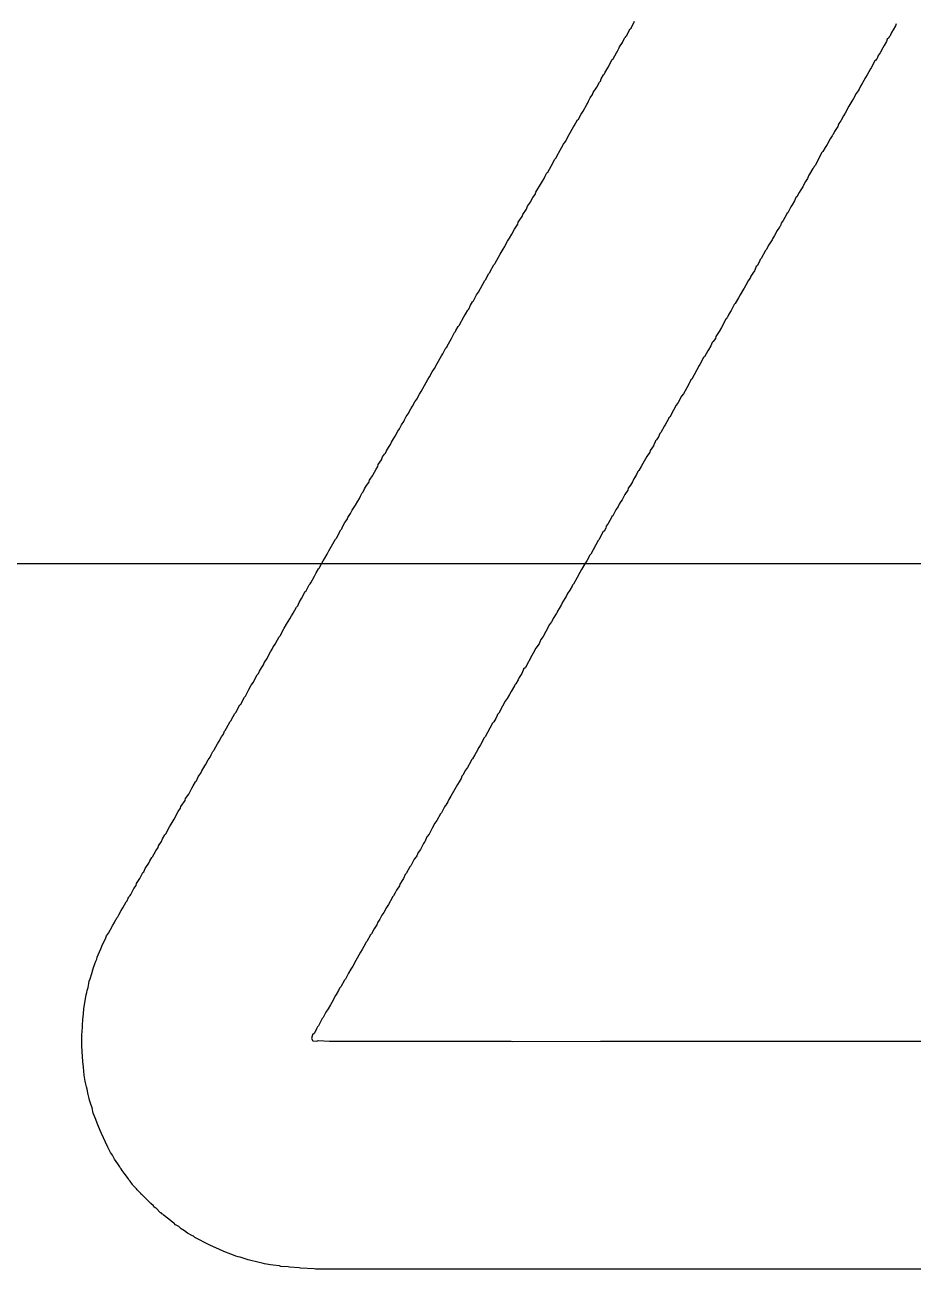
# Model space of a CAD drawing. Header units: inches. Extents: x -2 to 5376, y -4 to 5426.
# Drawn here: x 5.178 to 7.364, y 48.937 to 51.998 of the extents above; entities that cross this region are included whole.
import ezdxf

# ---------------------------------------------------------------- set-up
doc = ezdxf.new("R2010")
doc.units = ezdxf.units.IN
for name, color, linetype in [('Layer 1', 16, 'Continuous'), ('Layer 2', 76, 'Continuous'), ('Top Overlay', 2, 'Continuous')]:
    doc.layers.add(name, color=color, linetype=linetype)

msp = doc.modelspace()

# ---------------------------------------------------------------- linework, layer by layer
at = {"layer": 'Layer 1'}
msp.add_line((-1.052, 50.673), (86.5551, 50.673), dxfattribs=at)
at = {"layer": 'Layer 2'}
msp.add_line((-1.052, 50.673), (15.9004, 50.673), dxfattribs=at)
at = {"layer": 'Top Overlay'}
for p, q in [((6.6616, 51.9779), (6.6672, 51.988)), ((6.6672, 51.988), (6.6695, 51.9902)), ((6.6695, 51.9902), (6.6785, 52.0071)), ((7.3149, 51.9857), (7.3104, 51.979)), ((7.3205, 51.9958), (7.3149, 51.9857)), ((7.3217, 52.0003), (7.3205, 51.9958)), ((6.6414, 51.9441), (6.6487, 51.9548)), ((6.6487, 51.9548), (6.6537, 51.9655)), ((6.6537, 51.9655), (6.656, 51.9677)), ((6.656, 51.9677), (6.6571, 51.97)), ((6.6571, 51.97), (6.6593, 51.9722)), ((6.6593, 51.9722), (6.6616, 51.9779)), ((7.298, 51.9576), (7.2924, 51.9475)), ((7.3003, 51.9632), (7.298, 51.9576)), ((7.3037, 51.9666), (7.3003, 51.9632)), ((7.3048, 51.9689), (7.3037, 51.9666)), ((7.307, 51.9711), (7.3048, 51.9689)), ((7.3082, 51.9734), (7.307, 51.9711)), ((7.3104, 51.979), (7.3082, 51.9734)), ((6.6256, 51.9149), (6.6335, 51.9295)), ((6.6335, 51.9295), (6.6357, 51.9318)), ((6.6357, 51.9318), (6.6402, 51.9419)), ((6.6402, 51.9419), (6.6414, 51.9441)), ((7.2778, 51.9228), (7.275, 51.9154)), ((7.2823, 51.9295), (7.2778, 51.9228)), ((7.2891, 51.9419), (7.2823, 51.9295)), ((7.2924, 51.9475), (7.2891, 51.9419)), ((6.6054, 51.88), (6.6121, 51.8924)), ((6.6121, 51.8924), (6.6144, 51.8946)), ((6.6144, 51.8946), (6.6177, 51.9025)), ((6.6177, 51.9025), (6.6234, 51.9126)), ((6.6234, 51.9126), (6.6256, 51.9149)), ((7.2609, 51.8924), (7.2587, 51.8901)), ((7.2699, 51.9093), (7.2609, 51.8924)), ((7.2722, 51.9115), (7.2699, 51.9093)), ((7.2733, 51.9138), (7.2722, 51.9115)), ((7.275, 51.9154), (7.2733, 51.9138)), ((6.5941, 51.8598), (6.5964, 51.8654)), ((6.5964, 51.8654), (6.602, 51.8755)), ((6.602, 51.8755), (6.6042, 51.8778)), ((6.6042, 51.8778), (6.6054, 51.88)), ((7.2463, 51.8688), (7.2385, 51.8542)), ((7.2508, 51.8755), (7.2463, 51.8688)), ((7.2587, 51.8901), (7.2508, 51.8755)), ((6.575, 51.8272), (6.5761, 51.8317)), ((6.5761, 51.8317), (6.5851, 51.8452)), ((6.5851, 51.8452), (6.5919, 51.8575)), ((6.5919, 51.8575), (6.5941, 51.8598)), ((7.2238, 51.8294), (7.2171, 51.8171)), ((7.2283, 51.8362), (7.2238, 51.8294)), ((7.2311, 51.8401), (7.2283, 51.8362)), ((7.234, 51.8474), (7.2311, 51.8401)), ((7.2385, 51.8542), (7.234, 51.8474)), ((6.5514, 51.7856), (6.5604, 51.8024)), ((6.5604, 51.8024), (6.5626, 51.8047)), ((6.5626, 51.8047), (6.5649, 51.8103)), ((6.5649, 51.8103), (6.5694, 51.8182)), ((6.5694, 51.8182), (6.575, 51.8272)), ((7.2126, 51.8103), (7.2058, 51.7979)), ((7.2171, 51.8171), (7.2126, 51.8103)), ((6.5401, 51.7665), (6.5469, 51.7788)), ((6.5469, 51.7788), (6.5514, 51.7856)), ((7.1923, 51.7743), (7.1856, 51.762)), ((7.1968, 51.7811), (7.1923, 51.7743)), ((7.2058, 51.7979), (7.1968, 51.7811)), ((6.5177, 51.7282), (6.5278, 51.7473)), ((6.5278, 51.7473), (6.53, 51.7496)), ((6.53, 51.7496), (6.5379, 51.7642)), ((6.5379, 51.7642), (6.5401, 51.7665)), ((7.1783, 51.7479), (7.1699, 51.7361)), ((7.1811, 51.7552), (7.1783, 51.7479)), ((7.1856, 51.762), (7.1811, 51.7552)), ((6.5053, 51.7069), (6.5064, 51.7091)), ((6.5064, 51.7091), (6.5087, 51.7114)), ((6.5087, 51.7114), (6.5177, 51.7282)), ((7.1597, 51.7181), (7.1519, 51.7035)), ((7.1642, 51.7248), (7.1597, 51.7181)), ((7.1654, 51.7271), (7.1642, 51.7248)), ((7.167, 51.7288), (7.1654, 51.7271)), ((7.1699, 51.7361), (7.167, 51.7288)), ((6.4862, 51.6731), (6.4952, 51.69)), ((6.4952, 51.69), (6.503, 51.7046)), ((6.503, 51.7046), (6.5053, 51.7069)), ((7.1395, 51.6844), (7.1226, 51.6518)), ((7.1417, 51.6866), (7.1395, 51.6844)), ((7.1474, 51.6967), (7.1417, 51.6866)), ((7.1519, 51.7035), (7.1474, 51.6967)), ((6.4648, 51.636), (6.4727, 51.6506)), ((6.4727, 51.6506), (6.4817, 51.6675)), ((6.4817, 51.6675), (6.485, 51.6709)), ((6.485, 51.6709), (6.4862, 51.6731)), ((7.1193, 51.6473), (7.117, 51.645)), ((7.1204, 51.6495), (7.1193, 51.6473)), ((7.1226, 51.6518), (7.1204, 51.6495)), ((6.4513, 51.6135), (6.4558, 51.6203)), ((6.4558, 51.6203), (6.4581, 51.6259)), ((6.4581, 51.6259), (6.4626, 51.6338)), ((6.4626, 51.6338), (6.4648, 51.636)), ((7.1035, 51.6203), (7.099, 51.6124)), ((7.1069, 51.6281), (7.1035, 51.6203)), ((7.1091, 51.6304), (7.1069, 51.6281)), ((7.117, 51.645), (7.1091, 51.6304)), ((6.4333, 51.5809), (6.4356, 51.5865)), ((6.4356, 51.5865), (6.4401, 51.5944)), ((6.4401, 51.5944), (6.4446, 51.6012)), ((6.4446, 51.6012), (6.4513, 51.6135)), ((7.0833, 51.5854), (7.0776, 51.5753)), ((7.0878, 51.5922), (7.0833, 51.5854)), ((7.0923, 51.6), (7.0878, 51.5922)), ((7.0945, 51.6057), (7.0923, 51.6)), ((7.099, 51.6124), (7.0945, 51.6057)), ((6.4148, 51.5522), (6.4193, 51.559)), ((6.4193, 51.559), (6.421, 51.5607)), ((6.421, 51.5607), (6.4221, 51.5629)), ((6.4221, 51.5629), (6.4277, 51.573)), ((6.4277, 51.573), (6.4333, 51.5809)), ((7.0664, 51.5551), (7.0642, 51.5528)), ((7.072, 51.5652), (7.0664, 51.5551)), ((7.0754, 51.573), (7.072, 51.5652)), ((7.0776, 51.5753), (7.0754, 51.573)), ((6.3917, 51.5123), (6.4018, 51.5269)), ((6.4018, 51.5269), (6.403, 51.5314)), ((6.403, 51.5314), (6.412, 51.5449)), ((6.412, 51.5449), (6.4148, 51.5522)), ((7.0518, 51.5314), (7.0439, 51.5168)), ((7.0529, 51.5337), (7.0518, 51.5314)), ((7.0552, 51.5359), (7.0529, 51.5337)), ((7.063, 51.5506), (7.0552, 51.5359)), ((7.0642, 51.5528), (7.063, 51.5506)), ((6.376, 51.4831), (6.3827, 51.4955)), ((6.3827, 51.4955), (6.3906, 51.5078)), ((6.3906, 51.5078), (6.3917, 51.5123)), ((7.0349, 51.5), (7.0293, 51.4921)), ((7.036, 51.5022), (7.0349, 51.5)), ((7.0377, 51.5039), (7.036, 51.5022)), ((7.0394, 51.5101), (7.0377, 51.5039)), ((7.0439, 51.5168), (7.0394, 51.5101)), ((6.3614, 51.4583), (6.3659, 51.4662)), ((6.3659, 51.4662), (6.3704, 51.473)), ((6.3704, 51.473), (6.376, 51.4831)), ((7.0169, 51.4696), (7.0091, 51.4572)), ((7.0181, 51.4718), (7.0169, 51.4696)), ((7.0226, 51.4797), (7.0181, 51.4718)), ((7.0293, 51.4921), (7.0226, 51.4797)), ((6.3434, 51.4269), (6.3479, 51.4336)), ((6.3479, 51.4336), (6.3546, 51.446)), ((6.3546, 51.446), (6.3591, 51.4527)), ((6.3591, 51.4527), (6.3614, 51.4583)), ((7.0001, 51.4426), (6.9899, 51.4235)), ((7.0023, 51.4449), (7.0001, 51.4426)), ((7.0091, 51.4572), (7.0023, 51.4449)), ((6.3231, 51.3909), (6.3321, 51.4077)), ((6.3321, 51.4077), (6.3344, 51.41)), ((6.3344, 51.41), (6.3355, 51.4122)), ((6.3355, 51.4122), (6.3434, 51.4269)), ((6.9776, 51.4032), (6.9731, 51.3931)), ((6.9798, 51.4055), (6.9776, 51.4032)), ((6.9854, 51.4156), (6.9798, 51.4055)), ((6.9877, 51.4212), (6.9854, 51.4156)), ((6.9899, 51.4235), (6.9877, 51.4212)), ((6.3096, 51.3695), (6.3119, 51.3718)), ((6.3119, 51.3718), (6.313, 51.374)), ((6.313, 51.374), (6.3198, 51.3864)), ((6.3198, 51.3864), (6.322, 51.3886)), ((6.322, 51.3886), (6.3231, 51.3909)), ((6.963, 51.3751), (6.9573, 51.3673)), ((6.9641, 51.3796), (6.963, 51.3751)), ((6.9697, 51.3875), (6.9641, 51.3796)), ((6.9731, 51.3931), (6.9697, 51.3875)), ((6.2894, 51.3335), (6.2939, 51.3403)), ((6.2939, 51.3403), (6.3096, 51.3695)), ((6.9461, 51.3481), (6.9382, 51.3335)), ((6.9483, 51.3504), (6.9461, 51.3481)), ((6.9562, 51.365), (6.9483, 51.3504)), ((6.9573, 51.3673), (6.9562, 51.365)), ((6.2748, 51.3088), (6.2793, 51.3167)), ((6.2793, 51.3167), (6.2815, 51.3189)), ((6.2815, 51.3189), (6.2894, 51.3335)), ((6.9236, 51.3099), (6.9157, 51.2953)), ((6.9258, 51.3122), (6.9236, 51.3099)), ((6.9337, 51.3268), (6.9258, 51.3122)), ((6.9382, 51.3335), (6.9337, 51.3268)), ((6.2478, 51.2604), (6.2579, 51.2796)), ((6.2579, 51.2796), (6.2624, 51.2863)), ((6.2624, 51.2863), (6.268, 51.2964)), ((6.268, 51.2964), (6.2703, 51.2987)), ((6.2703, 51.2987), (6.2748, 51.3088)), ((6.9073, 51.279), (6.9056, 51.2773)), ((6.9101, 51.2863), (6.9073, 51.279)), ((6.9157, 51.2953), (6.9101, 51.2863)), ((6.2388, 51.2458), (6.2444, 51.2559)), ((6.2444, 51.2559), (6.2467, 51.2582)), ((6.2467, 51.2582), (6.2478, 51.2604)), ((6.8921, 51.2537), (6.8865, 51.2436)), ((6.9011, 51.2706), (6.8921, 51.2537)), ((6.9022, 51.2728), (6.9011, 51.2706)), ((6.9045, 51.2751), (6.9022, 51.2728)), ((6.9056, 51.2773), (6.9045, 51.2751)), ((6.2174, 51.2076), (6.2275, 51.2267)), ((6.2275, 51.2267), (6.2354, 51.2413)), ((6.2354, 51.2413), (6.2377, 51.2436)), ((6.2377, 51.2436), (6.2388, 51.2458)), ((6.8719, 51.2188), (6.8696, 51.2166)), ((6.8775, 51.2267), (6.8719, 51.2188)), ((6.8786, 51.2312), (6.8775, 51.2267)), ((6.8865, 51.2436), (6.8786, 51.2312)), ((6.2051, 51.1862), (6.2062, 51.1885)), ((6.2062, 51.1885), (6.214, 51.2031)), ((6.214, 51.2031), (6.2163, 51.2053)), ((6.2163, 51.2053), (6.2174, 51.2076)), ((6.8584, 51.1963), (6.8505, 51.1817)), ((6.8606, 51.1986), (6.8584, 51.1963)), ((6.8662, 51.2087), (6.8606, 51.1986)), ((6.8696, 51.2166), (6.8662, 51.2087)), ((6.1859, 51.1525), (6.1927, 51.1649)), ((6.1927, 51.1649), (6.2028, 51.184)), ((6.2028, 51.184), (6.2051, 51.1862)), ((6.837, 51.1604), (6.819, 51.1266)), ((6.8393, 51.1626), (6.837, 51.1604)), ((6.8483, 51.1795), (6.8393, 51.1626)), ((6.8505, 51.1817), (6.8483, 51.1795)), ((6.1533, 51.0963), (6.1691, 51.1255)), ((6.1691, 51.1255), (6.1736, 51.1322)), ((6.1736, 51.1322), (6.1803, 51.1446)), ((6.1803, 51.1446), (6.1859, 51.1525)), ((6.819, 51.1266), (6.8168, 51.1244)), ((6.1488, 51.0895), (6.1533, 51.0963)), ((6.8067, 51.1053), (6.7988, 51.0906)), ((6.8156, 51.1221), (6.8067, 51.1053)), ((6.8168, 51.1244), (6.8156, 51.1221)), ((6.132, 51.0603), (6.1376, 51.0704)), ((6.1376, 51.0704), (6.1421, 51.0771)), ((6.1421, 51.0771), (6.1488, 51.0895)), ((6.7853, 51.0693), (6.7808, 51.0625)), ((6.7937, 51.0845), (6.7853, 51.0693)), ((6.7988, 51.0906), (6.7937, 51.0845)), ((6.1117, 51.0265), (6.1162, 51.0344)), ((6.1162, 51.0344), (6.1207, 51.0412)), ((6.1207, 51.0412), (6.1275, 51.0535)), ((6.1275, 51.0535), (6.132, 51.0603)), ((6.774, 51.0502), (6.765, 51.0333)), ((6.7808, 51.0625), (6.774, 51.0502)), ((6.096, 50.9984), (6.0994, 51.0041)), ((6.0994, 51.0041), (6.105, 51.0142)), ((6.105, 51.0142), (6.1106, 51.022)), ((6.1106, 51.022), (6.1117, 51.0265)), ((6.7516, 51.0119), (6.7426, 50.9951)), ((6.7538, 51.0142), (6.7516, 51.0119)), ((6.7617, 51.0288), (6.7538, 51.0142)), ((6.7628, 51.031), (6.7617, 51.0288)), ((6.765, 51.0333), (6.7628, 51.031)), ((6.0802, 50.9714), (6.0847, 50.9793)), ((6.0847, 50.9793), (6.0892, 50.9861)), ((6.0892, 50.9861), (6.096, 50.9984)), ((6.7291, 50.9726), (6.7257, 50.9647)), ((6.7302, 50.9748), (6.7291, 50.9726)), ((6.7324, 50.9771), (6.7302, 50.9748)), ((6.7369, 50.9849), (6.7324, 50.9771)), ((6.7403, 50.9928), (6.7369, 50.9849)), ((6.7426, 50.9951), (6.7403, 50.9928)), ((6.0583, 50.9349), (6.0628, 50.9416)), ((6.0628, 50.9416), (6.0656, 50.9445)), ((6.0656, 50.9445), (6.0679, 50.9501)), ((6.0679, 50.9501), (6.0724, 50.958)), ((6.0724, 50.958), (6.078, 50.9658)), ((6.078, 50.9658), (6.0802, 50.9714)), ((6.7156, 50.9467), (6.7083, 50.936)), ((6.7167, 50.9512), (6.7156, 50.9467)), ((6.7246, 50.9625), (6.7167, 50.9512)), ((6.7257, 50.9647), (6.7246, 50.9625)), ((6.042, 50.9051), (6.0465, 50.9118)), ((6.0465, 50.9118), (6.0476, 50.9163)), ((6.0476, 50.9163), (6.0555, 50.9276)), ((6.0555, 50.9276), (6.0583, 50.9349)), ((6.6942, 50.9118), (6.6886, 50.9017)), ((6.6987, 50.9186), (6.6942, 50.9118)), ((6.7083, 50.936), (6.6987, 50.9186)), ((6.0274, 50.8804), (6.033, 50.8882)), ((6.033, 50.8882), (6.0341, 50.8905)), ((6.0341, 50.8905), (6.042, 50.9051)), ((6.6762, 50.8815), (6.6728, 50.8736)), ((6.6785, 50.8837), (6.6762, 50.8815)), ((6.683, 50.8916), (6.6785, 50.8837)), ((6.6863, 50.8995), (6.683, 50.8916)), ((6.6886, 50.9017), (6.6863, 50.8995)), ((6.0105, 50.8489), (6.0139, 50.8568)), ((6.0139, 50.8568), (6.0184, 50.8646)), ((6.0184, 50.8646), (6.024, 50.8725)), ((6.024, 50.8725), (6.0263, 50.8781)), ((6.0263, 50.8781), (6.0274, 50.8804)), ((6.6616, 50.8534), (6.6543, 50.8427)), ((6.6627, 50.8579), (6.6616, 50.8534)), ((6.6683, 50.8657), (6.6627, 50.8579)), ((6.6728, 50.8736), (6.6683, 50.8657)), ((5.9914, 50.8163), (5.997, 50.8264)), ((5.997, 50.8264), (6.0015, 50.8331)), ((6.0015, 50.8331), (6.0038, 50.8388)), ((6.0038, 50.8388), (6.0083, 50.8466)), ((6.0083, 50.8466), (6.0105, 50.8489)), ((6.6447, 50.8253), (6.6402, 50.8185)), ((6.6475, 50.8292), (6.6447, 50.8253)), ((6.6543, 50.8427), (6.6475, 50.8292)), ((5.9723, 50.7859), (5.9779, 50.7938)), ((5.9779, 50.7938), (5.979, 50.796)), ((5.979, 50.796), (5.9835, 50.8039)), ((5.9835, 50.8039), (5.9914, 50.8163)), ((6.6245, 50.7904), (6.6222, 50.7882)), ((6.6324, 50.805), (6.6245, 50.7904)), ((6.638, 50.8129), (6.6324, 50.805)), ((6.6402, 50.8185), (6.638, 50.8129)), ((5.9577, 50.7578), (5.9599, 50.7634)), ((5.9599, 50.7634), (5.9655, 50.7735)), ((5.9655, 50.7735), (5.9712, 50.7814)), ((5.9712, 50.7814), (5.9723, 50.7859)), ((6.6076, 50.76), (6.6031, 50.7522)), ((6.6087, 50.7645), (6.6076, 50.76)), ((6.6132, 50.7713), (6.6087, 50.7645)), ((6.6211, 50.7859), (6.6132, 50.7713)), ((6.6222, 50.7882), (6.6211, 50.7859)), ((5.9262, 50.7038), (5.9419, 50.7331)), ((5.9419, 50.7331), (5.9453, 50.7364)), ((5.9453, 50.7364), (5.9464, 50.7387)), ((5.9464, 50.7387), (5.9554, 50.7555)), ((5.9554, 50.7555), (5.9577, 50.7578)), ((6.5885, 50.7297), (6.5705, 50.6959)), ((6.5908, 50.7319), (6.5885, 50.7297)), ((6.5997, 50.7488), (6.5908, 50.7319)), ((6.6031, 50.7522), (6.5997, 50.7488)), ((5.9217, 50.6959), (5.9262, 50.7038)), ((5.9037, 50.6645), (5.9116, 50.6791)), ((5.9116, 50.6791), (5.9161, 50.6858)), ((5.9161, 50.6858), (5.9217, 50.6959)), ((6.5559, 50.6723), (6.548, 50.6577)), ((6.5604, 50.6791), (6.5559, 50.6723)), ((6.5683, 50.6937), (6.5604, 50.6791)), ((6.5705, 50.6959), (6.5683, 50.6937)), ((5.8812, 50.6251), (5.8902, 50.642)), ((5.8902, 50.642), (5.8947, 50.6498)), ((5.8947, 50.6498), (5.9003, 50.66)), ((5.9003, 50.66), (5.9026, 50.6622)), ((5.9026, 50.6622), (5.9037, 50.6645)), ((6.5368, 50.6386), (6.5278, 50.6217)), ((6.5435, 50.651), (6.5368, 50.6386)), ((6.548, 50.6577), (6.5435, 50.651)), ((5.8677, 50.6037), (5.87, 50.606)), ((5.87, 50.606), (5.8778, 50.6206)), ((5.8778, 50.6206), (5.8801, 50.6229)), ((5.8801, 50.6229), (5.8812, 50.6251)), ((6.5188, 50.6071), (6.5132, 50.5992)), ((6.5244, 50.6172), (6.5188, 50.6071)), ((6.5255, 50.6195), (6.5244, 50.6172)), ((6.5278, 50.6217), (6.5255, 50.6195)), ((5.8497, 50.5689), (5.8531, 50.5768)), ((5.8531, 50.5768), (5.8587, 50.5869)), ((5.8587, 50.5869), (5.8677, 50.6037)), ((6.5008, 50.5779), (6.4985, 50.5723)), ((6.5087, 50.5891), (6.5008, 50.5779)), ((6.5098, 50.5914), (6.5087, 50.5891)), ((6.5132, 50.5992), (6.5098, 50.5914)), ((5.8295, 50.5363), (5.834, 50.5441)), ((5.834, 50.5441), (5.8385, 50.5509)), ((5.8385, 50.5509), (5.8463, 50.5655)), ((5.8463, 50.5655), (5.8497, 50.5689)), ((6.4839, 50.5464), (6.4794, 50.5396)), ((6.485, 50.5486), (6.4839, 50.5464)), ((6.4873, 50.5509), (6.485, 50.5486)), ((6.4884, 50.5554), (6.4873, 50.5509)), ((6.4929, 50.5621), (6.4884, 50.5554)), ((6.4985, 50.5723), (6.4929, 50.5621)), ((5.8059, 50.4947), (5.816, 50.5138)), ((5.816, 50.5138), (5.8216, 50.5239)), ((5.8216, 50.5239), (5.8295, 50.5363)), ((6.4693, 50.5228), (6.4603, 50.5059)), ((6.4738, 50.5295), (6.4693, 50.5228)), ((6.4794, 50.5396), (6.4738, 50.5295)), ((5.7957, 50.4778), (5.8036, 50.4924)), ((5.8036, 50.4924), (5.8059, 50.4947)), ((6.4479, 50.4857), (6.4446, 50.4778)), ((6.4536, 50.4935), (6.4479, 50.4857)), ((6.4603, 50.5059), (6.4536, 50.4935)), ((5.7766, 50.4452), (5.7822, 50.4553)), ((5.7822, 50.4553), (5.7867, 50.4621)), ((5.7867, 50.4621), (5.789, 50.4677)), ((5.789, 50.4677), (5.7946, 50.4756)), ((5.7946, 50.4756), (5.7957, 50.4778)), ((6.4288, 50.4519), (6.4255, 50.4463)), ((6.4356, 50.4643), (6.4288, 50.4519)), ((6.4434, 50.4756), (6.4356, 50.4643)), ((6.4446, 50.4778), (6.4434, 50.4756)), ((5.7598, 50.416), (5.7654, 50.4238)), ((5.7654, 50.4238), (5.7665, 50.4283)), ((5.7665, 50.4283), (5.7738, 50.439)), ((5.7738, 50.439), (5.7766, 50.4452)), ((6.4255, 50.4463), (6.4097, 50.4171)), ((5.7406, 50.3811), (5.7451, 50.3912)), ((5.7451, 50.3912), (5.7496, 50.3991)), ((5.7496, 50.3991), (5.753, 50.4025)), ((5.753, 50.4025), (5.7553, 50.4081)), ((5.7553, 50.4081), (5.7598, 50.416)), ((6.394, 50.3923), (6.3917, 50.3867)), ((6.3962, 50.3946), (6.394, 50.3923)), ((6.4007, 50.4025), (6.3962, 50.3946)), ((6.4041, 50.4103), (6.4007, 50.4025)), ((6.4052, 50.4126), (6.4041, 50.4103)), ((6.4097, 50.4171), (6.4052, 50.4126)), ((5.7204, 50.3462), (5.7294, 50.3631)), ((5.7294, 50.3631), (5.735, 50.3732)), ((5.735, 50.3732), (5.7406, 50.3811)), ((6.3827, 50.3721), (6.3749, 50.3575)), ((6.3838, 50.3743), (6.3827, 50.3721)), ((6.3861, 50.3766), (6.3838, 50.3743)), ((6.3917, 50.3867), (6.3861, 50.3766)), ((5.7092, 50.3271), (5.7182, 50.344)), ((5.7182, 50.344), (5.7204, 50.3462)), ((6.3602, 50.3339), (6.3535, 50.3215)), ((6.3647, 50.3406), (6.3602, 50.3339)), ((6.3704, 50.3507), (6.3647, 50.3406)), ((6.3749, 50.3575), (6.3704, 50.3507)), ((5.6867, 50.2889), (5.6945, 50.3035)), ((5.6945, 50.3035), (5.6979, 50.3069)), ((5.6979, 50.3069), (5.7002, 50.3125)), ((5.7002, 50.3125), (5.7069, 50.3249)), ((5.7069, 50.3249), (5.7092, 50.3271)), ((6.34, 50.299), (6.3366, 50.2911)), ((6.3411, 50.3013), (6.34, 50.299)), ((6.3445, 50.3046), (6.3411, 50.3013)), ((6.3479, 50.3103), (6.3445, 50.3046)), ((6.3501, 50.3159), (6.3479, 50.3103)), ((6.3535, 50.3215), (6.3501, 50.3159)), ((5.6743, 50.2675), (5.6833, 50.2844)), ((5.6833, 50.2844), (5.6855, 50.2866)), ((5.6855, 50.2866), (5.6867, 50.2889)), ((6.3287, 50.2799), (6.322, 50.2675)), ((6.3321, 50.2833), (6.3287, 50.2799)), ((6.3366, 50.2911), (6.3321, 50.2833)), ((5.6563, 50.236), (5.6619, 50.2462)), ((5.6619, 50.2462), (5.6664, 50.2529)), ((5.6664, 50.2529), (5.6692, 50.2602)), ((5.6692, 50.2602), (5.6709, 50.2619)), ((5.6709, 50.2619), (5.6743, 50.2675)), ((6.3085, 50.2439), (6.2995, 50.227)), ((6.3108, 50.2462), (6.3085, 50.2439)), ((6.322, 50.2675), (6.3108, 50.2462)), ((5.6361, 50.2023), (5.6406, 50.2102)), ((5.6406, 50.2102), (5.6428, 50.2124)), ((5.6428, 50.2124), (5.6439, 50.2147)), ((5.6439, 50.2147), (5.6518, 50.2293)), ((5.6518, 50.2293), (5.6563, 50.236)), ((6.2883, 50.2079), (6.2849, 50.2023)), ((6.295, 50.2203), (6.2883, 50.2079)), ((6.2995, 50.227), (6.295, 50.2203)), ((5.6203, 50.1753), (5.6226, 50.1776)), ((5.6226, 50.1776), (5.6293, 50.1899)), ((5.6293, 50.1899), (5.6338, 50.1967)), ((5.6338, 50.1967), (5.6361, 50.2023)), ((6.2759, 50.1877), (6.2669, 50.1708)), ((6.277, 50.1899), (6.2759, 50.1877)), ((6.2793, 50.1922), (6.277, 50.1899)), ((6.2849, 50.2023), (6.2793, 50.1922)), ((5.6001, 50.1382), (5.6046, 50.1483)), ((5.6046, 50.1483), (5.6057, 50.1506)), ((5.6057, 50.1506), (5.6108, 50.1568)), ((5.6108, 50.1568), (5.6136, 50.1629)), ((5.6136, 50.1629), (5.6203, 50.1753)), ((6.2534, 50.1495), (6.2512, 50.1438)), ((6.2557, 50.1517), (6.2534, 50.1495)), ((6.2624, 50.1641), (6.2557, 50.1517)), ((6.2669, 50.1708), (6.2624, 50.1641)), ((5.581, 50.1056), (5.5888, 50.1202)), ((5.5888, 50.1202), (5.5922, 50.1258)), ((5.5922, 50.1258), (5.5978, 50.136)), ((5.5978, 50.136), (5.6001, 50.1382)), ((6.2422, 50.1292), (6.2264, 50.1)), ((6.2467, 50.136), (6.2422, 50.1292)), ((6.2512, 50.1438), (6.2467, 50.136)), ((5.5619, 50.0752), (5.572, 50.0899)), ((5.572, 50.0899), (5.5731, 50.0944)), ((5.5731, 50.0944), (5.581, 50.1056)), ((6.2185, 50.0865), (6.214, 50.0786)), ((6.2208, 50.0921), (6.2185, 50.0865)), ((6.2264, 50.1), (6.2208, 50.0921)), ((5.545, 50.0438), (5.5551, 50.0629)), ((5.5551, 50.0629), (5.5607, 50.0707)), ((5.5607, 50.0707), (5.5619, 50.0752)), ((6.2006, 50.0572), (6.1916, 50.0404)), ((6.2028, 50.0595), (6.2006, 50.0572)), ((6.2107, 50.0741), (6.2028, 50.0595)), ((6.2118, 50.0764), (6.2107, 50.0741)), ((6.214, 50.0786), (6.2118, 50.0764)), ((5.5247, 50.0078), (5.5337, 50.0246)), ((5.5337, 50.0246), (5.5382, 50.0314)), ((5.5382, 50.0314), (5.545, 50.0438)), ((6.1871, 50.0336), (6.1803, 50.0213)), ((6.1916, 50.0404), (6.1871, 50.0336)), ((5.5141, 49.9892), (5.5169, 49.9954)), ((5.5169, 49.9954), (5.5225, 50.0055)), ((5.5225, 50.0055), (5.5247, 50.0078)), ((6.1674, 50.0005), (6.1618, 49.9881)), ((6.1724, 50.0066), (6.1674, 50.0005)), ((6.1803, 50.0213), (6.1724, 50.0066)), ((5.4921, 49.9515), (5.5, 49.9662)), ((5.5, 49.9662), (5.5056, 49.974)), ((5.5056, 49.974), (5.5068, 49.9785)), ((5.5068, 49.9785), (5.5141, 49.9892)), ((6.1511, 49.9695), (6.1455, 49.9617)), ((6.159, 49.9842), (6.1511, 49.9695)), ((6.1601, 49.9864), (6.159, 49.9842)), ((6.1618, 49.9881), (6.1601, 49.9864)), ((5.4753, 49.9246), (5.4831, 49.9358)), ((5.4831, 49.9358), (5.4854, 49.9414)), ((5.4854, 49.9414), (5.4899, 49.9493)), ((5.4899, 49.9493), (5.4921, 49.9515)), ((6.1359, 49.9454), (6.1275, 49.9291)), ((6.141, 49.9515), (6.1359, 49.9454)), ((6.1421, 49.9538), (6.141, 49.9515)), ((6.1455, 49.9617), (6.1421, 49.9538)), ((5.4606, 49.8976), (5.4685, 49.9122)), ((5.4685, 49.9122), (5.4708, 49.9144)), ((5.4708, 49.9144), (5.4741, 49.9223)), ((5.4741, 49.9223), (5.4753, 49.9246)), ((6.114, 49.9077), (6.1095, 49.8976)), ((6.1162, 49.9099), (6.114, 49.9077)), ((6.1252, 49.9268), (6.1162, 49.9099)), ((6.1275, 49.9291), (6.1252, 49.9268)), ((5.4382, 49.8582), (5.446, 49.8728)), ((5.446, 49.8728), (5.4517, 49.8807)), ((5.4517, 49.8807), (5.4528, 49.8852)), ((5.4528, 49.8852), (5.4573, 49.8931)), ((5.4573, 49.8931), (5.4595, 49.8953)), ((5.4595, 49.8953), (5.4606, 49.8976)), ((6.0994, 49.8796), (6.092, 49.8689)), ((6.1005, 49.8841), (6.0994, 49.8796)), ((6.1083, 49.8953), (6.1005, 49.8841)), ((6.1095, 49.8976), (6.1083, 49.8953)), ((5.419, 49.8256), (5.4269, 49.8402)), ((5.4269, 49.8402), (5.4292, 49.8425)), ((5.4292, 49.8425), (5.432, 49.8498)), ((5.432, 49.8498), (5.4337, 49.8515)), ((5.4337, 49.8515), (5.4348, 49.8537)), ((5.4348, 49.8537), (5.437, 49.856)), ((5.437, 49.856), (5.4382, 49.8582)), ((6.0814, 49.8503), (6.0724, 49.8335)), ((6.0825, 49.8526), (6.0814, 49.8503)), ((6.0847, 49.8548), (6.0825, 49.8526)), ((6.0892, 49.8627), (6.0847, 49.8548)), ((6.092, 49.8689), (6.0892, 49.8627)), ((5.4089, 49.8087), (5.4145, 49.8189)), ((5.4145, 49.8189), (5.419, 49.8256)), ((6.0611, 49.8144), (6.0566, 49.8076)), ((6.0679, 49.8267), (6.0611, 49.8144)), ((6.0724, 49.8335), (6.0679, 49.8267)), ((5.3876, 49.7705), (5.3943, 49.7829)), ((5.3943, 49.7829), (5.3988, 49.7896)), ((5.3988, 49.7896), (5.4016, 49.7969)), ((5.4016, 49.7969), (5.4033, 49.7986)), ((5.4033, 49.7986), (5.4044, 49.8009)), ((5.4044, 49.8009), (5.4067, 49.8031)), ((5.4067, 49.8031), (5.4089, 49.8087)), ((6.042, 49.7817), (6.0375, 49.7739)), ((6.0437, 49.7834), (6.042, 49.7817)), ((6.0465, 49.7907), (6.0437, 49.7834)), ((6.051, 49.7975), (6.0465, 49.7907)), ((6.0566, 49.8076), (6.051, 49.7975)), ((5.369, 49.7351), (5.3763, 49.7491)), ((5.3763, 49.7491), (5.3791, 49.7564)), ((5.3791, 49.7564), (5.3836, 49.7632)), ((5.3836, 49.7632), (5.3876, 49.7705)), ((6.0285, 49.7593), (6.0195, 49.7424)), ((6.0308, 49.7615), (6.0285, 49.7593)), ((6.0375, 49.7739), (6.0308, 49.7615)), ((5.3578, 49.7103), (5.3651, 49.7244)), ((5.3651, 49.7244), (5.369, 49.7351)), ((6.0083, 49.7233), (6.0038, 49.7165)), ((6.0161, 49.7379), (6.0083, 49.7233)), ((6.0173, 49.7401), (6.0161, 49.7379)), ((6.0195, 49.7424), (6.0173, 49.7401)), ((5.3465, 49.6789), (5.3499, 49.6879)), ((5.3499, 49.6879), (5.3527, 49.694)), ((5.3527, 49.694), (5.3549, 49.6997)), ((5.3549, 49.6997), (5.3561, 49.7042)), ((5.3561, 49.7042), (5.3578, 49.7103)), ((5.9925, 49.6963), (5.9847, 49.6817)), ((5.9959, 49.7019), (5.9925, 49.6963)), ((6.0038, 49.7165), (5.9959, 49.7019)), ((5.3386, 49.6507), (5.3426, 49.6637)), ((5.3426, 49.6637), (5.3448, 49.6727)), ((5.3448, 49.6727), (5.3465, 49.6789)), ((5.9745, 49.6648), (5.9667, 49.6502)), ((5.9802, 49.6749), (5.9745, 49.6648)), ((5.9847, 49.6817), (5.9802, 49.6749)), ((5.3313, 49.6221), (5.3336, 49.6299)), ((5.3336, 49.6299), (5.3353, 49.6395)), ((5.3353, 49.6395), (5.3364, 49.6451)), ((5.3364, 49.6451), (5.3386, 49.6507)), ((5.952, 49.6277), (5.9498, 49.6221)), ((5.9554, 49.6311), (5.952, 49.6277)), ((5.9644, 49.6479), (5.9554, 49.6311)), ((5.9667, 49.6502), (5.9644, 49.6479)), ((5.3229, 49.5777), (5.3285, 49.6114)), ((5.3285, 49.6114), (5.3302, 49.6176)), ((5.3302, 49.6176), (5.3313, 49.6221)), ((5.9419, 49.6097), (5.9329, 49.5928)), ((5.9442, 49.612), (5.9419, 49.6097)), ((5.9498, 49.6221), (5.9442, 49.612)), ((5.3207, 49.5518), (5.3218, 49.5642)), ((5.3218, 49.5642), (5.3229, 49.5777)), ((5.9183, 49.5692), (5.9161, 49.5636)), ((5.9239, 49.5771), (5.9183, 49.5692)), ((5.9296, 49.5872), (5.9239, 49.5771)), ((5.9329, 49.5928), (5.9296, 49.5872)), ((5.319, 49.5186), (5.3207, 49.5518)), ((5.9003, 49.5355), (5.8981, 49.5332)), ((5.9048, 49.5434), (5.9003, 49.5355)), ((5.9093, 49.5535), (5.9048, 49.5434)), ((5.9116, 49.5557), (5.9093, 49.5535)), ((5.9161, 49.5636), (5.9116, 49.5557)), ((5.3178, 49.5152), (5.319, 49.5186)), ((5.3184, 49.4854), (5.3178, 49.5152)), ((5.8857, 49.513), (5.8835, 49.504)), ((5.8835, 49.504), (5.8868, 49.4984)), ((5.8902, 49.5175), (5.8857, 49.513)), ((5.8958, 49.5276), (5.8902, 49.5175)), ((5.8981, 49.5332), (5.8958, 49.5276)), ((5.3195, 49.4596), (5.3184, 49.4854)), ((5.8868, 49.4984), (5.8964, 49.4978)), ((5.8964, 49.4978), (5.8998, 49.4989)), ((5.8998, 49.4989), (5.9279, 49.4978)), ((5.9279, 49.4978), (6.223, 49.4973)), ((6.223, 49.4973), (6.3743, 49.4978)), ((6.3743, 49.4978), (6.3777, 49.4967)), ((6.3777, 49.4967), (6.5947, 49.4978)), ((6.5947, 49.4978), (9.7635, 49.4978)), ((5.3207, 49.4472), (5.3195, 49.4596)), ((5.3218, 49.4337), (5.3207, 49.4472)), ((5.324, 49.4135), (5.3218, 49.4337)), ((5.3263, 49.3989), (5.324, 49.4135)), ((5.328, 49.3916), (5.3263, 49.3989)), ((5.3296, 49.3854), (5.328, 49.3916)), ((5.3308, 49.3797), (5.3296, 49.3854)), ((5.3319, 49.3752), (5.3308, 49.3797)), ((5.333, 49.3696), (5.3319, 49.3752)), ((5.3358, 49.3567), (5.333, 49.3696)), ((5.337, 49.3522), (5.3358, 49.3567)), ((5.3398, 49.3426), (5.337, 49.3522)), ((5.3431, 49.3336), (5.3398, 49.3426)), ((5.346, 49.3207), (5.3431, 49.3336)), ((5.351, 49.3089), (5.346, 49.3207)), ((5.3572, 49.2915), (5.351, 49.3089)), ((5.3634, 49.2774), (5.3572, 49.2915)), ((5.3662, 49.2701), (5.3634, 49.2774)), ((5.3763, 49.2487), (5.3662, 49.2701)), ((5.3819, 49.2364), (5.3763, 49.2487)), ((5.3887, 49.224), (5.3819, 49.2364)), ((5.3932, 49.2173), (5.3887, 49.224)), ((5.3988, 49.2071), (5.3932, 49.2173)), ((5.4067, 49.1959), (5.3988, 49.2071)), ((5.4112, 49.188), (5.4067, 49.1959)), ((5.4123, 49.1858), (5.4112, 49.188)), ((5.4145, 49.1835), (5.4123, 49.1858)), ((5.4174, 49.1796), (5.4145, 49.1835)), ((5.4219, 49.1728), (5.4174, 49.1796)), ((5.4325, 49.1588), (5.4219, 49.1728)), ((5.4337, 49.1565), (5.4325, 49.1588)), ((5.437, 49.1532), (5.4337, 49.1565)), ((5.4427, 49.1453), (5.437, 49.1532)), ((5.4438, 49.143), (5.4427, 49.1453)), ((5.4528, 49.134), (5.4438, 49.143)), ((5.4539, 49.1318), (5.4528, 49.134)), ((5.4629, 49.1228), (5.4539, 49.1318)), ((5.464, 49.1206), (5.4629, 49.1228)), ((5.4657, 49.12), (5.464, 49.1206)), ((5.4876, 49.0981), (5.4657, 49.12)), ((5.4944, 49.0924), (5.4876, 49.0981)), ((5.4955, 49.0902), (5.4944, 49.0924)), ((5.4983, 49.0874), (5.4955, 49.0902)), ((5.5006, 49.0863), (5.4983, 49.0874)), ((5.5107, 49.0761), (5.5006, 49.0863)), ((5.5129, 49.075), (5.5107, 49.0761)), ((5.5152, 49.0728), (5.5129, 49.075)), ((5.5174, 49.0716), (5.5152, 49.0728)), ((5.518, 49.07), (5.5174, 49.0716)), ((5.5321, 49.0593), (5.518, 49.07)), ((5.5422, 49.0514), (5.5321, 49.0593)), ((5.5444, 49.0503), (5.5422, 49.0514)), ((5.5489, 49.0458), (5.5444, 49.0503)), ((5.5568, 49.0413), (5.5489, 49.0458)), ((5.5624, 49.0357), (5.5568, 49.0413)), ((5.5703, 49.0312), (5.5624, 49.0357)), ((5.5782, 49.0255), (5.5703, 49.0312)), ((5.5905, 49.0188), (5.5782, 49.0255)), ((5.5928, 49.0177), (5.5905, 49.0188)), ((5.5961, 49.0143), (5.5928, 49.0177)), ((5.631, 48.9963), (5.5961, 49.0143)), ((5.6349, 48.9946), (5.631, 48.9963)), ((5.6552, 48.9856), (5.6349, 48.9946)), ((5.6676, 48.98), (5.6552, 48.9856)), ((5.685, 48.9738), (5.6676, 48.98)), ((5.6912, 48.971), (5.685, 48.9738)), ((5.6968, 48.9687), (5.6912, 48.971)), ((5.703, 48.9671), (5.6968, 48.9687)), ((5.7075, 48.9659), (5.703, 48.9671)), ((5.7272, 48.9598), (5.7075, 48.9659)), ((5.7541, 48.953), (5.7272, 48.9598)), ((5.7614, 48.9513), (5.7541, 48.953)), ((5.7676, 48.9496), (5.7614, 48.9513)), ((5.7822, 48.9474), (5.7676, 48.9496)), ((5.789, 48.9463), (5.7822, 48.9474)), ((5.8042, 48.9446), (5.789, 48.9463)), ((5.8075, 48.9434), (5.8042, 48.9446)), ((5.8255, 48.9423), (5.8075, 48.9434)), ((5.8289, 48.9412), (5.8255, 48.9423)), ((5.8525, 48.9401), (5.8289, 48.9412)), ((5.8559, 48.939), (5.8525, 48.9401)), ((5.8896, 48.9378), (5.8559, 48.939)), ((5.893, 48.9367), (5.8896, 48.9378)), ((11.6419, 48.9373), (5.893, 48.9367))]:
    msp.add_line(p, q, dxfattribs=at)

doc.saveas('drawing.dxf')
